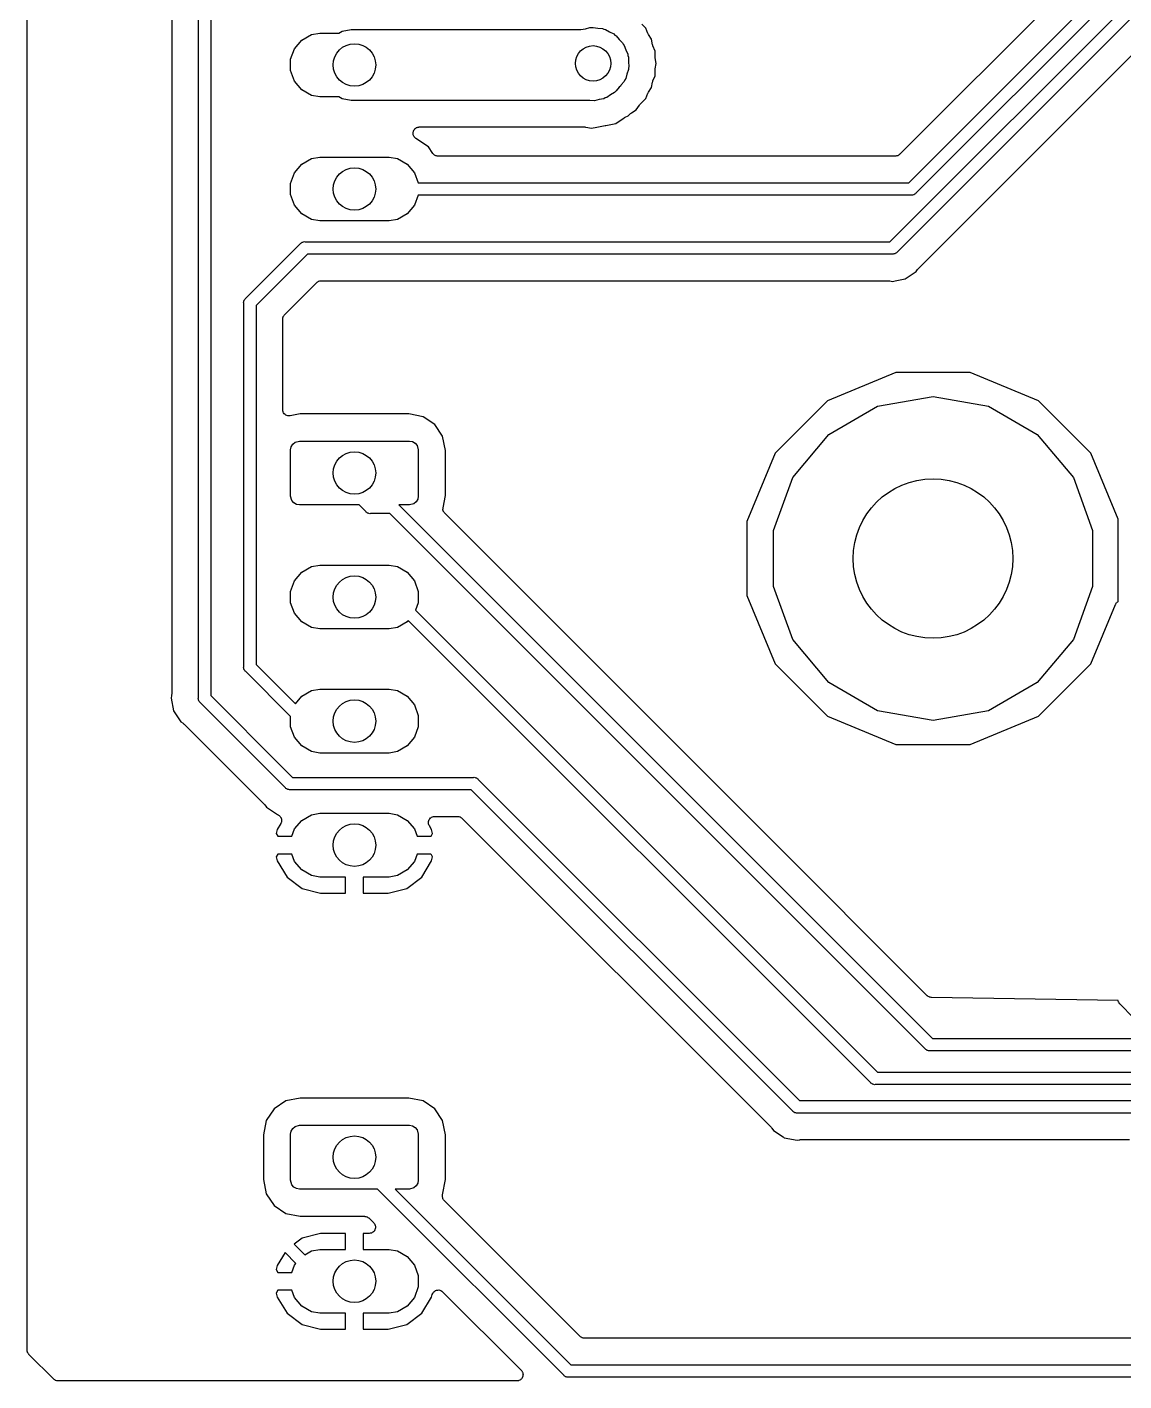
# Model space of a CAD drawing. Extents: x 82 to 161, y -171 to -33.
# Drawn here: x 82.33 to 113.27, y -171.28 to -133.09 of the extents above; entities that cross this region are included whole.
import ezdxf

# ---------------------------------------------------------------- set-up
doc = ezdxf.new("R2010")
doc.units = 0
doc.header["$MEASUREMENT"] = 0
doc.layers.add('BLACK', color=7, linetype='CONTINUOUS')

msp = doc.modelspace()

# ---------------------------------------------------------------- linework, layer by layer
at = {"layer": 'BLACK', "linetype": 'CONTINUOUS'}
for p, q in [((82.334, -170.411), (82.334, -33.6779)), ((87.1645, -137.145), (87.1645, -128.002)), ((87.5145, -128.002), (87.5145, -151.949)), ((86.4145, -128.733), (86.4145, -137.052)), ((107.202, -137.482), (113.254, -131.43)), ((113.49, -131.689), (107.403, -137.775)), ((111.74, -131.883), (106.942, -136.681)), ((106.671, -139.144), (113.585, -132.23)), ((113.822, -132.488), (106.873, -139.437)), ((90.0796, -133.457), (90.3544, -133.298)), ((90.3544, -133.298), (90.5883, -133.257)), ((90.5883, -133.257), (91.1258, -133.257)), ((91.1258, -133.257), (91.2197, -133.203)), ((91.2197, -133.203), (91.4795, -133.157)), ((91.4795, -133.157), (97.9553, -133.157)), ((97.9553, -133.157), (98.0814, -133.135)), ((98.0814, -133.135), (98.2095, -133.1)), ((98.2095, -133.1), (98.254, -133.104)), ((98.254, -133.104), (98.298, -133.097)), ((98.298, -133.097), (98.4287, -133.12)), ((98.4287, -133.12), (98.5608, -133.131)), ((98.5608, -133.131), (98.6013, -133.15)), ((98.6013, -133.15), (98.6453, -133.158)), ((98.6453, -133.158), (98.7602, -133.224)), ((98.7602, -133.224), (98.8804, -133.28)), ((98.8804, -133.28), (98.912, -133.312)), ((99.7816, -133.121), (99.6695, -133.009)), ((99.8422, -133.267), (99.7816, -133.121)), ((99.8515, -133.282), (99.8422, -133.267)), ((99.8584, -133.297), (99.8515, -133.282)), ((99.9465, -133.429), (99.8584, -133.297)), ((107.474, -139.896), (114.291, -133.079)), ((89.8756, -133.7), (90.0796, -133.457)), ((98.912, -133.312), (98.9507, -133.334)), ((98.9507, -133.334), (99.036, -133.436)), ((99.036, -133.436), (99.1298, -133.53)), ((99.1298, -133.53), (99.1487, -133.57)), ((99.1487, -133.57), (99.1774, -133.604)), ((99.1774, -133.604), (99.2228, -133.729)), ((99.9774, -133.585), (99.9465, -133.429)), ((99.9836, -133.601), (99.9774, -133.585)), ((99.9873, -133.617), (99.9836, -133.601)), ((100.048, -133.764), (99.9873, -133.617)), ((89.767, -133.998), (89.8756, -133.7)), ((89.767, -134.316), (89.767, -133.998)), ((99.2228, -133.729), (99.2788, -133.849)), ((99.2788, -133.849), (99.2827, -133.894)), ((99.2827, -133.894), (99.298, -133.936)), ((99.298, -133.936), (99.298, -134.068)), ((99.298, -134.068), (99.3096, -134.2)), ((100.048, -133.922), (100.048, -133.764)), ((100.051, -133.939), (100.048, -133.922)), ((100.051, -133.957), (100.051, -133.939)), ((100.082, -134.112), (100.051, -133.957)), ((89.8756, -134.614), (89.767, -134.316)), ((99.2526, -134.413), (99.2183, -134.541)), ((99.298, -134.288), (99.2526, -134.413)), ((99.3096, -134.2), (99.298, -134.244)), ((99.298, -134.244), (99.298, -134.288)), ((100.048, -134.302), (100.051, -134.285)), ((100.048, -134.46), (100.048, -134.302)), ((100.051, -134.267), (100.082, -134.112)), ((100.051, -134.285), (100.051, -134.267)), ((90.0796, -134.857), (89.8756, -134.614)), ((99.036, -134.788), (98.9507, -134.89)), ((99.067, -134.757), (99.036, -134.788)), ((99.0921, -134.721), (99.067, -134.757)), ((99.1774, -134.62), (99.0921, -134.721)), ((99.1927, -134.578), (99.1774, -134.62)), ((99.2183, -134.541), (99.1927, -134.578)), ((99.8584, -134.927), (99.9465, -134.795)), ((99.9465, -134.795), (99.9774, -134.639)), ((99.9774, -134.639), (99.9836, -134.623)), ((99.9836, -134.623), (99.9873, -134.607)), ((99.9873, -134.607), (100.048, -134.46)), ((90.3544, -135.016), (90.0796, -134.857)), ((90.5883, -135.057), (90.3544, -135.016)), ((91.1258, -135.057), (90.5883, -135.057)), ((91.2197, -135.111), (91.1258, -135.057)), ((91.4795, -135.157), (91.2197, -135.111)), ((98.2094, -135.157), (91.4795, -135.157)), ((98.3415, -135.169), (98.2094, -135.157)), ((98.4696, -135.134), (98.3415, -135.169)), ((98.6003, -135.111), (98.4696, -135.134)), ((98.639, -135.089), (98.6003, -135.111)), ((98.6821, -135.077), (98.639, -135.089)), ((98.7908, -135.001), (98.6821, -135.077)), ((98.9057, -134.935), (98.7908, -135.001)), ((98.9367, -134.898), (98.9057, -134.935)), ((98.9507, -134.89), (98.9367, -134.898)), ((99.6245, -135.26), (99.7816, -135.103)), ((99.7816, -135.103), (99.8422, -134.957)), ((99.8422, -134.957), (99.8515, -134.942)), ((99.8515, -134.942), (99.8584, -134.927)), ((99.2017, -135.632), (99.2893, -135.596)), ((99.2893, -135.596), (99.3564, -135.528)), ((99.3564, -135.528), (99.3705, -135.519)), ((99.3705, -135.519), (99.3829, -135.507)), ((99.3829, -135.507), (99.5147, -135.419)), ((99.5147, -135.419), (99.6027, -135.287)), ((99.6027, -135.287), (99.6146, -135.274)), ((99.6146, -135.274), (99.6245, -135.26)), ((93.2432, -135.994), (93.2567, -135.978)), ((93.2567, -135.978), (93.2683, -135.961)), ((93.2683, -135.961), (93.2761, -135.955)), ((93.2761, -135.955), (93.2823, -135.948)), ((93.2823, -135.948), (93.3004, -135.937)), ((93.3004, -135.937), (93.3174, -135.925)), ((93.3174, -135.925), (93.3266, -135.922)), ((93.3266, -135.922), (93.3349, -135.918)), ((93.3349, -135.918), (93.3556, -135.914)), ((93.3556, -135.914), (93.3757, -135.908)), ((93.3757, -135.908), (93.3853, -135.909)), ((93.3853, -135.909), (93.3948, -135.907)), ((93.3948, -135.907), (98.0634, -135.907)), ((98.0634, -135.907), (98.0804, -135.91)), ((98.0804, -135.91), (98.0976, -135.91)), ((98.0976, -135.91), (98.253, -135.941)), ((98.253, -135.941), (98.4084, -135.91)), ((98.4084, -135.91), (98.6347, -135.865)), ((98.4084, -135.91), (98.4084, -135.91)), ((98.6347, -135.865), (98.6467, -135.865)), ((98.6467, -135.865), (98.6579, -135.861)), ((98.6579, -135.861), (98.9358, -135.805)), ((98.9358, -135.805), (99.1714, -135.648)), ((99.1714, -135.648), (99.1871, -135.641)), ((99.1871, -135.641), (99.2017, -135.632)), ((93.2201, -136.071), (93.2224, -136.061)), ((93.2224, -136.091), (93.2201, -136.071)), ((93.2224, -136.052), (93.2296, -136.032)), ((93.2224, -136.061), (93.2224, -136.052)), ((93.2224, -136.112), (93.2224, -136.091)), ((93.2257, -136.121), (93.2224, -136.112)), ((93.2267, -136.131), (93.2257, -136.121)), ((93.236, -136.15), (93.2267, -136.131)), ((93.2296, -136.032), (93.2346, -136.012)), ((93.2346, -136.012), (93.2399, -136.004)), ((93.2432, -136.169), (93.236, -136.15)), ((93.2399, -136.004), (93.2432, -135.994)), ((93.2494, -136.177), (93.2432, -136.169)), ((93.2536, -136.185), (93.2494, -136.177)), ((93.2688, -136.2), (93.2536, -136.185)), ((93.2823, -136.216), (93.2688, -136.2)), ((93.2906, -136.221), (93.2823, -136.216)), ((93.2975, -136.228), (93.2906, -136.221)), ((93.6566, -136.467), (93.2975, -136.228)), ((93.7814, -136.654), (93.6566, -136.467)), ((93.7985, -136.672), (93.7814, -136.654)), ((93.8144, -136.691), (93.7985, -136.672)), ((93.8194, -136.694), (93.8144, -136.691)), ((93.8234, -136.698), (93.8194, -136.694)), ((93.8456, -136.709), (93.8234, -136.698)), ((93.8671, -136.721), (93.8456, -136.709)), ((93.8728, -136.722), (93.8671, -136.721)), ((93.8779, -136.725), (93.8728, -136.722)), ((93.9025, -136.728), (93.8779, -136.725)), ((93.9269, -136.732), (93.9025, -136.728)), ((106.818, -136.732), (93.9269, -136.732)), ((106.826, -136.731), (106.818, -136.732)), ((106.834, -136.731), (106.826, -136.731)), ((106.856, -136.725), (106.834, -136.731)), ((106.878, -136.721), (106.856, -136.725)), ((106.885, -136.718), (106.878, -136.721)), ((106.892, -136.716), (106.885, -136.718)), ((106.911, -136.702), (106.892, -136.716)), ((106.931, -136.691), (106.911, -136.702)), ((106.936, -136.685), (106.931, -136.691)), ((106.942, -136.681), (106.936, -136.685)), ((86.4145, -137.052), (86.4145, -137.052)), ((86.4145, -137.052), (86.4145, -151.913)), ((89.8756, -137.2), (90.0796, -136.957)), ((90.0796, -136.957), (90.3544, -136.798)), ((90.3544, -136.798), (90.5883, -136.757)), ((90.5883, -136.757), (92.5457, -136.757)), ((92.5457, -136.757), (92.7796, -136.798)), ((92.7796, -136.798), (93.0544, -136.957)), ((93.0544, -136.957), (93.2584, -137.2)), ((87.1645, -152.014), (87.1645, -137.145)), ((87.1645, -137.145), (87.1645, -137.145)), ((89.767, -137.498), (89.8756, -137.2)), ((89.767, -137.816), (89.767, -137.498)), ((93.2584, -137.2), (93.3611, -137.482)), ((93.3611, -137.482), (107.202, -137.482)), ((89.8756, -138.114), (89.767, -137.816)), ((93.3611, -137.832), (93.2584, -138.114)), ((107.266, -137.832), (93.3611, -137.832)), ((107.29, -137.834), (107.266, -137.832)), ((107.312, -137.828), (107.29, -137.834)), ((107.335, -137.824), (107.312, -137.828)), ((107.342, -137.82), (107.335, -137.824)), ((107.349, -137.818), (107.342, -137.82)), ((107.368, -137.805), (107.349, -137.818)), ((107.388, -137.793), (107.368, -137.805)), ((107.403, -137.775), (107.388, -137.793)), ((90.0796, -138.357), (89.8756, -138.114)), ((93.2584, -138.114), (93.0544, -138.357)), ((90.3544, -138.516), (90.0796, -138.357)), ((90.5883, -138.557), (90.3544, -138.516)), ((92.5457, -138.557), (90.5883, -138.557)), ((92.7796, -138.516), (92.5457, -138.557)), ((93.0544, -138.357), (92.7796, -138.516)), ((88.5006, -140.741), (90.0409, -139.201)), ((90.0409, -139.201), (90.0558, -139.183)), ((90.0558, -139.183), (90.0759, -139.171)), ((90.0759, -139.171), (90.0949, -139.158)), ((90.0949, -139.158), (90.1025, -139.156)), ((90.1025, -139.156), (90.1092, -139.152)), ((90.1092, -139.152), (90.1321, -139.148)), ((90.1321, -139.148), (90.1545, -139.142)), ((90.1545, -139.142), (90.1776, -139.144)), ((90.1776, -139.144), (106.671, -139.144)), ((90.2425, -139.494), (88.794, -140.942)), ((106.736, -139.494), (90.2425, -139.494)), ((106.759, -139.496), (106.736, -139.494)), ((106.781, -139.49), (106.759, -139.496)), ((106.804, -139.486), (106.781, -139.49)), ((106.811, -139.482), (106.804, -139.486)), ((106.819, -139.48), (106.811, -139.482)), ((106.838, -139.467), (106.819, -139.48)), ((106.858, -139.455), (106.838, -139.467)), ((106.873, -139.437), (106.858, -139.455)), ((107.104, -140.19), (107.41, -139.986)), ((107.41, -139.986), (107.452, -139.923)), ((107.452, -139.923), (107.464, -139.911)), ((107.464, -139.911), (107.474, -139.896)), ((89.5952, -141.202), (90.5019, -140.295)), ((90.5019, -140.295), (90.5082, -140.291)), ((90.5082, -140.291), (90.5131, -140.285)), ((90.5131, -140.285), (90.5329, -140.274)), ((90.5329, -140.274), (90.5517, -140.26)), ((90.5517, -140.26), (90.5591, -140.258)), ((90.5591, -140.258), (90.5658, -140.255)), ((90.5658, -140.255), (90.5883, -140.251)), ((90.5883, -140.251), (90.6104, -140.245)), ((90.6104, -140.245), (90.6181, -140.245)), ((90.6181, -140.245), (90.6256, -140.244)), ((90.6256, -140.244), (106.635, -140.244)), ((106.635, -140.244), (106.652, -140.247)), ((106.652, -140.247), (106.669, -140.247)), ((106.669, -140.247), (106.744, -140.262)), ((106.744, -140.262), (106.818, -140.247)), ((106.818, -140.247), (107.104, -140.19)), ((88.442, -140.855), (88.448, -140.832)), ((88.444, -140.878), (88.442, -140.855)), ((88.444, -151.136), (88.444, -140.878)), ((88.448, -140.832), (88.452, -140.809)), ((88.452, -140.809), (88.4559, -140.802)), ((88.4559, -140.802), (88.4579, -140.795)), ((88.4579, -140.795), (88.4713, -140.776)), ((88.4713, -140.776), (88.4829, -140.756)), ((88.4829, -140.756), (88.5006, -140.741)), ((88.794, -140.942), (88.794, -151.072)), ((89.544, -141.326), (89.5453, -141.318)), ((89.544, -143.885), (89.544, -141.326)), ((89.5447, -141.31), (89.5506, -141.288)), ((89.5453, -141.318), (89.5447, -141.31)), ((89.5506, -141.288), (89.5545, -141.266)), ((89.5545, -141.266), (89.5584, -141.259)), ((89.5584, -141.259), (89.5604, -141.252)), ((89.5604, -141.252), (89.5735, -141.233)), ((89.5735, -141.233), (89.5849, -141.213)), ((89.5849, -141.213), (89.5908, -141.208)), ((89.5908, -141.208), (89.5952, -141.202)), ((106.842, -142.832), (104.913, -143.631)), ((108.931, -142.832), (106.842, -142.832)), ((110.86, -143.631), (108.931, -142.832)), ((106.324, -143.788), (107.886, -143.513)), ((107.886, -143.513), (109.449, -143.788)), ((89.5443, -143.887), (89.544, -143.885)), ((89.544, -143.889), (89.5443, -143.887)), ((89.5496, -143.917), (89.544, -143.889)), ((89.5545, -143.945), (89.5496, -143.917)), ((89.5555, -143.947), (89.5545, -143.945)), ((89.5559, -143.949), (89.5555, -143.947)), ((89.5707, -143.973), (89.5559, -143.949)), ((89.5849, -143.998), (89.5707, -143.973)), ((89.5864, -143.999), (89.5849, -143.998)), ((89.5874, -144.001), (89.5864, -143.999)), ((89.6096, -144.018), (89.5874, -144.001)), ((90.0342, -144.001), (89.7531, -144.057)), ((93.0998, -144.001), (90.0342, -144.001)), ((93.5053, -144.082), (93.0998, -144.001)), ((104.913, -143.631), (103.436, -145.108)), ((104.949, -144.582), (106.324, -143.788)), ((109.449, -143.788), (110.824, -144.582)), ((112.337, -145.108), (110.86, -143.631)), ((89.6315, -144.037), (89.6096, -144.018)), ((89.6333, -144.037), (89.6315, -144.037)), ((89.6348, -144.039), (89.6333, -144.037)), ((89.6618, -144.048), (89.6348, -144.039)), ((89.6886, -144.057), (89.6618, -144.048)), ((89.6905, -144.057), (89.6886, -144.057)), ((89.6924, -144.058), (89.6905, -144.057)), ((89.7209, -144.057), (89.6924, -144.058)), ((89.7494, -144.057), (89.7209, -144.057)), ((89.7512, -144.057), (89.7494, -144.057)), ((89.7531, -144.057), (89.7512, -144.057)), ((93.8345, -144.302), (93.5053, -144.082)), ((94.0545, -144.631), (93.8345, -144.302)), ((94.1351, -145.036), (94.0545, -144.631)), ((103.929, -145.797), (104.949, -144.582)), ((110.824, -144.582), (111.844, -145.797)), ((89.767, -145.019), (89.7821, -144.933)), ((89.767, -146.319), (89.767, -145.019)), ((89.7821, -144.933), (89.8255, -144.858)), ((89.8255, -144.858), (89.892, -144.802)), ((89.892, -144.802), (90.017, -144.769)), ((90.017, -144.769), (93.117, -144.769)), ((93.117, -144.769), (93.2025, -144.784)), ((93.2025, -144.784), (93.2777, -144.827)), ((93.2777, -144.827), (93.3335, -144.894)), ((93.3335, -144.894), (93.367, -145.019)), ((93.367, -145.019), (93.367, -146.319)), ((94.1351, -146.302), (94.1351, -145.036)), ((103.436, -145.108), (102.636, -147.038)), ((113.109, -146.971), (112.337, -145.108)), ((103.386, -147.289), (103.929, -145.797)), ((111.844, -145.797), (112.386, -147.289)), ((89.8005, -146.444), (89.767, -146.319)), ((89.8563, -146.511), (89.8005, -146.444)), ((89.9315, -146.554), (89.8563, -146.511)), ((90.017, -146.569), (89.9315, -146.554)), ((91.6965, -146.569), (90.017, -146.569)), ((91.8856, -146.758), (91.6965, -146.569)), ((93.117, -146.569), (92.8165, -146.569)), ((92.8165, -146.569), (107.87, -161.623)), ((93.242, -146.536), (93.117, -146.569)), ((93.3085, -146.48), (93.242, -146.536)), ((93.3519, -146.405), (93.3085, -146.48)), ((93.367, -146.319), (93.3519, -146.405)), ((94.0635, -146.697), (94.0657, -146.673)), ((94.0657, -146.673), (94.0662, -146.648)), ((94.0662, -146.648), (94.1351, -146.302)), ((91.9005, -146.776), (91.8856, -146.758)), ((91.9206, -146.787), (91.9005, -146.776)), ((91.9396, -146.801), (91.9206, -146.787)), ((91.9472, -146.803), (91.9396, -146.801)), ((91.9539, -146.807), (91.9472, -146.803)), ((91.9768, -146.811), (91.9539, -146.807)), ((91.9992, -146.817), (91.9768, -146.811)), ((92.0223, -146.815), (91.9992, -146.817)), ((92.5672, -146.815), (92.0223, -146.815)), ((107.669, -161.916), (92.5672, -146.815)), ((94.065, -146.703), (94.0635, -146.697)), ((94.0649, -146.709), (94.065, -146.703)), ((94.0729, -146.732), (94.0649, -146.709)), ((94.0793, -146.756), (94.0729, -146.732)), ((94.0826, -146.761), (94.0793, -146.756)), ((94.0844, -146.766), (94.0826, -146.761)), ((94.0999, -146.786), (94.0844, -146.766)), ((94.1141, -146.806), (94.0999, -146.786)), ((103.072, -155.764), (94.1141, -146.806)), ((102.636, -147.038), (102.636, -149.126)), ((113.109, -149.293), (113.109, -146.971)), ((103.386, -148.875), (103.386, -147.289)), ((112.386, -147.289), (112.386, -148.875)), ((89.8756, -148.712), (90.0796, -148.469)), ((90.0796, -148.469), (90.3544, -148.31)), ((90.3544, -148.31), (90.5883, -148.269)), ((90.5883, -148.269), (92.5457, -148.269)), ((92.5457, -148.269), (92.7796, -148.31)), ((92.7796, -148.31), (93.0544, -148.469)), ((93.0544, -148.469), (93.2584, -148.712)), ((89.767, -149.01), (89.8756, -148.712)), ((93.2584, -148.712), (93.367, -149.01)), ((103.929, -150.367), (103.386, -148.875)), ((112.386, -148.875), (111.844, -150.367)), ((89.767, -149.328), (89.767, -149.01)), ((89.8756, -149.626), (89.767, -149.328)), ((93.367, -149.328), (93.2891, -149.542)), ((93.367, -149.01), (93.367, -149.328)), ((102.636, -149.126), (103.436, -151.056)), ((113.041, -149.36), (113.054, -149.344)), ((113.054, -149.344), (113.065, -149.326)), ((113.065, -149.326), (113.073, -149.32)), ((113.073, -149.32), (113.079, -149.313)), ((113.079, -149.313), (113.097, -149.302)), ((113.097, -149.302), (113.109, -149.293)), ((90.0796, -149.869), (89.8756, -149.626)), ((93.2891, -149.542), (106.323, -162.576)), ((112.337, -151.056), (113.032, -149.378)), ((113.032, -149.378), (113.038, -149.369)), ((113.038, -149.369), (113.041, -149.36)), ((90.3544, -150.028), (90.0796, -149.869)), ((90.5883, -150.069), (90.3544, -150.028)), ((92.5457, -150.069), (90.5883, -150.069)), ((92.7796, -150.028), (92.5457, -150.069)), ((93.0544, -149.869), (92.7796, -150.028)), ((93.0851, -149.833), (93.0544, -149.869)), ((106.121, -162.869), (93.0851, -149.833)), ((104.949, -151.582), (103.929, -150.367)), ((111.844, -150.367), (110.824, -151.582)), ((88.442, -151.159), (88.444, -151.136)), ((88.448, -151.182), (88.442, -151.159)), ((88.452, -151.205), (88.448, -151.182)), ((88.4559, -151.212), (88.452, -151.205)), ((88.4579, -151.219), (88.4559, -151.212)), ((88.4713, -151.238), (88.4579, -151.219)), ((88.4829, -151.258), (88.4713, -151.238)), ((88.5006, -151.273), (88.4829, -151.258)), ((88.794, -151.072), (89.9025, -152.18)), ((103.436, -151.056), (104.913, -152.533)), ((110.86, -152.533), (112.337, -151.056)), ((89.767, -152.539), (88.5006, -151.273)), ((106.324, -152.376), (104.949, -151.582)), ((110.824, -151.582), (109.449, -152.376)), ((86.4111, -151.947), (86.3964, -152.021)), ((86.3964, -152.021), (86.4682, -152.382)), ((86.4115, -151.93), (86.4111, -151.947)), ((86.4145, -151.913), (86.4115, -151.93)), ((87.1625, -152.037), (87.1645, -152.014)), ((87.5145, -151.949), (89.5426, -153.977)), ((89.9025, -152.18), (90.0796, -151.969)), ((90.0796, -151.969), (90.3544, -151.81)), ((90.3544, -151.81), (90.5883, -151.769)), ((90.5883, -151.769), (92.5457, -151.769)), ((92.5457, -151.769), (92.7796, -151.81)), ((92.7796, -151.81), (93.0544, -151.969)), ((93.0544, -151.969), (93.2584, -152.212)), ((86.4682, -152.382), (86.6726, -152.688)), ((87.1685, -152.059), (87.1625, -152.037)), ((87.1725, -152.082), (87.1685, -152.059)), ((87.1764, -152.089), (87.1725, -152.082)), ((87.1785, -152.096), (87.1764, -152.089)), ((87.1918, -152.115), (87.1785, -152.096)), ((87.2034, -152.135), (87.1918, -152.115)), ((87.2212, -152.15), (87.2034, -152.135)), ((89.2951, -154.224), (87.2212, -152.15)), ((93.2584, -152.212), (93.367, -152.51)), ((107.886, -152.651), (106.324, -152.376)), ((109.449, -152.376), (107.886, -152.651)), ((86.6726, -152.688), (86.7355, -152.73)), ((86.7355, -152.73), (86.7479, -152.742)), ((86.7479, -152.742), (86.762, -152.752)), ((86.762, -152.752), (88.8305, -154.82)), ((89.767, -152.828), (89.767, -152.539)), ((93.367, -152.51), (93.367, -152.828)), ((104.913, -152.533), (106.842, -153.332)), ((108.931, -153.332), (110.86, -152.533)), ((89.8756, -153.126), (89.767, -152.828)), ((90.0796, -153.369), (89.8756, -153.126)), ((93.2584, -153.126), (93.0544, -153.369)), ((93.367, -152.828), (93.2584, -153.126)), ((90.3544, -153.528), (90.0796, -153.369)), ((90.5883, -153.569), (90.3544, -153.528)), ((92.7796, -153.528), (92.5457, -153.569)), ((93.0544, -153.369), (92.7796, -153.528)), ((106.842, -153.332), (108.931, -153.332)), ((92.5457, -153.569), (90.5883, -153.569)), ((89.442, -154.371), (89.2951, -154.224)), ((89.2951, -154.224), (89.2951, -154.224)), ((89.5426, -153.977), (89.5426, -153.977)), ((89.5426, -153.977), (89.7015, -154.136)), ((89.7015, -154.136), (89.8228, -154.257)), ((89.8228, -154.257), (94.9244, -154.257)), ((94.9244, -154.257), (94.9475, -154.255)), ((94.9475, -154.255), (94.9699, -154.261)), ((94.9699, -154.261), (94.9928, -154.265)), ((94.9928, -154.265), (94.9995, -154.269)), ((94.9995, -154.269), (95.0071, -154.271)), ((95.0071, -154.271), (95.0261, -154.284)), ((95.0261, -154.284), (95.0462, -154.296)), ((95.0462, -154.296), (95.0611, -154.314)), ((95.0611, -154.314), (104.123, -163.376)), ((89.6212, -154.55), (89.442, -154.371)), ((89.6361, -154.568), (89.6212, -154.55)), ((89.6562, -154.58), (89.6361, -154.568)), ((89.6752, -154.593), (89.6562, -154.58)), ((89.6828, -154.595), (89.6752, -154.593)), ((89.6895, -154.599), (89.6828, -154.595)), ((89.7124, -154.603), (89.6895, -154.599)), ((89.7348, -154.609), (89.7124, -154.603)), ((89.7579, -154.607), (89.7348, -154.609)), ((94.8595, -154.607), (89.7579, -154.607)), ((103.921, -163.669), (94.8595, -154.607)), ((88.8305, -154.82), (88.8305, -154.82)), ((88.8305, -154.82), (89.0196, -155.009)), ((89.0196, -155.009), (89.0295, -155.024)), ((89.0295, -155.024), (89.0414, -155.036)), ((89.0414, -155.036), (89.0834, -155.099)), ((89.0834, -155.099), (89.3949, -155.307)), ((89.3949, -155.307), (89.4016, -155.308)), ((89.4016, -155.308), (89.4151, -155.316)), ((89.4151, -155.316), (89.4298, -155.322)), ((89.4298, -155.322), (89.441, -155.332)), ((89.441, -155.332), (89.4537, -155.34)), ((89.4537, -155.34), (89.4636, -155.352)), ((89.4636, -155.352), (89.4755, -155.362)), ((89.4755, -155.362), (89.4826, -155.375)), ((89.4826, -155.375), (89.492, -155.387)), ((89.492, -155.387), (89.4971, -155.402)), ((89.4971, -155.402), (89.5047, -155.415)), ((89.5047, -155.415), (89.507, -155.43)), ((89.507, -155.43), (89.5118, -155.444)), ((89.5118, -155.444), (89.5116, -155.46)), ((89.5116, -155.46), (89.514, -155.476)), ((90.0796, -155.469), (90.3544, -155.31)), ((90.3544, -155.31), (90.5883, -155.269)), ((90.5883, -155.269), (92.5457, -155.269)), ((92.5457, -155.269), (92.7796, -155.31)), ((92.7796, -155.31), (93.0544, -155.469)), ((93.6687, -155.474), (93.6781, -155.447)), ((93.6781, -155.447), (93.679, -155.446)), ((93.679, -155.446), (93.6795, -155.445)), ((93.6795, -155.445), (93.6982, -155.422)), ((93.6982, -155.422), (93.7164, -155.4)), ((93.7164, -155.4), (93.7177, -155.399)), ((93.7177, -155.399), (93.7186, -155.398)), ((93.7186, -155.398), (93.7437, -155.383)), ((93.7437, -155.383), (93.7686, -155.369)), ((93.7686, -155.369), (93.77, -155.368)), ((93.77, -155.368), (93.7712, -155.368)), ((93.7712, -155.368), (93.7998, -155.363)), ((93.7998, -155.363), (93.8282, -155.357)), ((93.8282, -155.357), (93.8297, -155.357)), ((93.8297, -155.357), (93.8311, -155.357)), ((93.8311, -155.357), (94.4764, -155.357)), ((94.4764, -155.357), (94.4839, -155.358)), ((94.4839, -155.358), (94.4916, -155.358)), ((94.4916, -155.358), (94.5137, -155.364)), ((94.5137, -155.364), (94.5362, -155.368)), ((94.5362, -155.368), (94.5429, -155.371)), ((94.5429, -155.371), (94.5503, -155.373)), ((94.5503, -155.373), (94.5691, -155.387)), ((94.5691, -155.387), (94.5889, -155.398)), ((94.5889, -155.398), (94.5938, -155.404)), ((94.5938, -155.404), (94.6001, -155.408)), ((94.6001, -155.408), (103.32, -164.128)), ((89.3919, -155.724), (89.3614, -155.836)), ((89.3614, -155.836), (89.4055, -155.919)), ((89.4891, -155.562), (89.3919, -155.724)), ((89.4944, -155.548), (89.4891, -155.562)), ((89.5021, -155.535), (89.4944, -155.548)), ((89.5052, -155.52), (89.5021, -155.535)), ((89.5109, -155.505), (89.5052, -155.52)), ((89.5111, -155.49), (89.5109, -155.505)), ((89.514, -155.476), (89.5111, -155.49)), ((89.8002, -155.919), (89.8756, -155.712)), ((89.8756, -155.712), (90.0796, -155.469)), ((93.0544, -155.469), (93.2584, -155.712)), ((93.2584, -155.712), (93.3338, -155.919)), ((93.6583, -155.504), (93.6587, -155.503)), ((93.6587, -155.533), (93.6583, -155.504)), ((93.6587, -155.502), (93.6687, -155.474)), ((93.6587, -155.503), (93.6587, -155.502)), ((93.6587, -155.562), (93.6587, -155.533)), ((93.6592, -155.564), (93.6587, -155.562)), ((93.6593, -155.565), (93.6592, -155.564)), ((93.6696, -155.592), (93.6593, -155.565)), ((93.6795, -155.619), (93.6696, -155.592)), ((93.6805, -155.621), (93.6795, -155.619)), ((93.681, -155.622), (93.6805, -155.621)), ((93.7421, -155.724), (93.681, -155.622)), ((93.7285, -155.919), (93.7726, -155.836)), ((93.7726, -155.836), (93.7421, -155.724)), ((107.724, -160.416), (103.072, -155.764)), ((89.4055, -155.919), (89.8002, -155.919)), ((93.3338, -155.919), (93.7285, -155.919)), ((89.4055, -156.419), (89.3614, -156.502)), ((89.3614, -156.502), (89.3919, -156.614)), ((89.8002, -156.419), (89.4055, -156.419)), ((89.8756, -156.626), (89.8002, -156.419)), ((93.3338, -156.419), (93.2584, -156.626)), ((93.7195, -156.419), (93.3338, -156.419)), ((93.7386, -156.438), (93.7195, -156.419)), ((93.7726, -156.502), (93.7386, -156.438)), ((93.7421, -156.614), (93.7726, -156.502)), ((89.3919, -156.614), (89.6678, -157.074)), ((90.0796, -156.869), (89.8756, -156.626)), ((90.3544, -157.028), (90.0796, -156.869)), ((93.0544, -156.869), (92.7796, -157.028)), ((93.2584, -156.626), (93.0544, -156.869)), ((93.4662, -157.074), (93.7421, -156.614)), ((89.6678, -157.074), (90.0904, -157.388)), ((90.5883, -157.069), (90.3544, -157.028)), ((91.317, -157.069), (90.5883, -157.069)), ((91.317, -157.519), (91.317, -157.069)), ((92.5457, -157.069), (91.817, -157.069)), ((91.817, -157.069), (91.817, -157.519)), ((92.7796, -157.028), (92.5457, -157.069)), ((93.0436, -157.388), (93.4662, -157.074)), ((90.0904, -157.388), (90.6136, -157.519)), ((90.6136, -157.519), (91.317, -157.519)), ((91.817, -157.519), (92.5204, -157.519)), ((92.5204, -157.519), (93.0436, -157.388)), ((107.729, -160.419), (107.724, -160.416)), ((107.733, -160.424), (107.729, -160.419)), ((107.754, -160.437), (107.733, -160.424)), ((107.774, -160.451), (107.754, -160.437)), ((107.78, -160.452), (107.774, -160.451)), ((107.785, -160.455), (107.78, -160.452)), ((107.809, -160.46), (107.785, -160.455)), ((107.832, -160.466), (107.809, -160.46)), ((107.838, -160.466), (107.832, -160.466)), ((107.845, -160.467), (107.838, -160.466)), ((113.11, -160.556), (107.845, -160.467)), ((113.113, -160.566), (113.11, -160.556)), ((113.117, -160.589), (113.113, -160.566)), ((113.121, -160.596), (113.117, -160.589)), ((113.123, -160.603), (113.121, -160.596)), ((113.136, -160.622), (113.123, -160.603)), ((113.148, -160.642), (113.136, -160.622)), ((113.166, -160.657), (113.148, -160.642)), ((113.536, -161.027), (113.166, -160.657)), ((107.684, -161.934), (107.669, -161.916)), ((107.704, -161.946), (107.684, -161.934)), ((107.723, -161.959), (107.704, -161.946)), ((107.87, -161.623), (123.435, -161.623)), ((107.73, -161.961), (107.723, -161.959)), ((107.737, -161.965), (107.73, -161.961)), ((107.76, -161.969), (107.737, -161.965)), ((107.783, -161.975), (107.76, -161.969)), ((107.806, -161.973), (107.783, -161.975)), ((123.5, -161.973), (107.806, -161.973)), ((106.323, -162.576), (123.614, -162.576)), ((106.136, -162.887), (106.121, -162.869)), ((106.156, -162.898), (106.136, -162.887)), ((106.175, -162.912), (106.156, -162.898)), ((106.183, -162.914), (106.175, -162.912)), ((106.19, -162.917), (106.183, -162.914)), ((106.213, -162.922), (106.19, -162.917)), ((106.235, -162.928), (106.213, -162.922)), ((106.258, -162.925), (106.235, -162.928)), ((123.679, -162.925), (106.258, -162.925)), ((89.6287, -163.386), (89.2995, -163.606)), ((90.0342, -163.305), (89.6287, -163.386)), ((93.0998, -163.305), (90.0342, -163.305)), ((93.5053, -163.386), (93.0998, -163.305)), ((93.8345, -163.606), (93.5053, -163.386)), ((104.123, -163.376), (123.945, -163.376)), ((89.2995, -163.606), (89.0795, -163.935)), ((94.0545, -163.935), (93.8345, -163.606)), ((103.936, -163.687), (103.921, -163.669)), ((103.956, -163.698), (103.936, -163.687)), ((103.975, -163.712), (103.956, -163.698)), ((103.983, -163.714), (103.975, -163.712)), ((103.99, -163.717), (103.983, -163.714)), ((104.013, -163.722), (103.99, -163.717)), ((104.035, -163.728), (104.013, -163.722)), ((104.058, -163.726), (104.035, -163.728)), ((124.01, -163.726), (104.058, -163.726)), ((89.0795, -163.935), (88.9989, -164.34)), ((89.767, -164.323), (89.7821, -164.237)), ((89.7821, -164.237), (89.8255, -164.162)), ((89.8255, -164.162), (89.892, -164.106)), ((89.892, -164.106), (90.017, -164.073)), ((90.017, -164.073), (93.117, -164.073)), ((93.117, -164.073), (93.2025, -164.088)), ((93.2025, -164.088), (93.2777, -164.131)), ((93.2777, -164.131), (93.3335, -164.198)), ((93.3335, -164.198), (93.367, -164.323)), ((94.1351, -164.34), (94.0545, -163.935)), ((103.32, -164.128), (103.33, -164.142)), ((103.33, -164.142), (103.342, -164.154)), ((103.342, -164.154), (103.384, -164.217)), ((103.384, -164.217), (103.659, -164.402)), ((88.9989, -164.34), (88.9989, -165.606)), ((89.767, -165.623), (89.767, -164.323)), ((93.367, -164.323), (93.367, -165.623)), ((94.1351, -165.606), (94.1351, -164.34)), ((103.659, -164.402), (103.659, -164.402)), ((103.659, -164.402), (103.69, -164.422)), ((103.69, -164.422), (104.051, -164.494)), ((104.051, -164.494), (104.125, -164.479)), ((104.125, -164.479), (104.142, -164.478)), ((104.142, -164.478), (104.159, -164.476)), ((104.159, -164.476), (113.43, -164.476)), ((88.9989, -165.606), (89.0795, -166.011)), ((89.8005, -165.748), (89.767, -165.623)), ((89.8563, -165.815), (89.8005, -165.748)), ((93.3519, -165.709), (93.3085, -165.784)), ((93.367, -165.623), (93.3519, -165.709)), ((94.0493, -166.037), (94.1351, -165.606)), ((89.0795, -166.011), (89.2995, -166.34)), ((89.9315, -165.858), (89.8563, -165.815)), ((90.017, -165.873), (89.9315, -165.858)), ((92.2195, -165.873), (90.017, -165.873)), ((92.4248, -166.078), (92.2195, -165.873)), ((97.4704, -171.124), (92.4248, -166.078)), ((92.4248, -166.078), (92.4248, -166.078)), ((93.117, -165.873), (92.7145, -165.873)), ((92.7145, -165.873), (97.672, -170.831)), ((93.242, -165.84), (93.117, -165.873)), ((93.3085, -165.784), (93.242, -165.84)), ((94.0466, -166.087), (94.0488, -166.062)), ((94.0481, -166.092), (94.0466, -166.087)), ((94.048, -166.098), (94.0481, -166.092)), ((94.0559, -166.121), (94.048, -166.098)), ((94.0488, -166.062), (94.0493, -166.037)), ((94.0623, -166.145), (94.0559, -166.121)), ((94.0657, -166.15), (94.0623, -166.145)), ((94.0675, -166.155), (94.0657, -166.15)), ((94.083, -166.175), (94.0675, -166.155)), ((89.2995, -166.34), (89.6287, -166.56)), ((94.0972, -166.195), (94.083, -166.175)), ((97.9314, -170.029), (94.0972, -166.195)), ((89.6287, -166.56), (90.0342, -166.641)), ((90.0342, -166.641), (91.8545, -166.641)), ((91.8545, -166.641), (91.8621, -166.642)), ((91.8621, -166.642), (91.8697, -166.642)), ((91.8697, -166.642), (91.8918, -166.648)), ((91.8918, -166.648), (91.9143, -166.652)), ((91.9143, -166.652), (91.921, -166.656)), ((91.921, -166.656), (91.9284, -166.658)), ((91.9284, -166.658), (91.9472, -166.671)), ((91.9472, -166.671), (91.967, -166.682)), ((91.967, -166.682), (91.9719, -166.688)), ((91.9719, -166.688), (91.9782, -166.692)), ((91.9782, -166.692), (92.1101, -166.824)), ((92.1101, -166.824), (92.1232, -166.843)), ((92.1232, -166.843), (92.1379, -166.861)), ((92.1379, -166.861), (92.1406, -166.868)), ((92.1406, -166.868), (92.145, -166.874)), ((92.145, -166.874), (92.1509, -166.896)), ((92.1509, -166.896), (92.1587, -166.918)), ((92.1587, -166.918), (92.1587, -166.925)), ((90.0904, -167.254), (89.8637, -167.422)), ((90.6136, -167.123), (90.0904, -167.254)), ((91.317, -167.123), (90.6136, -167.123)), ((91.317, -167.573), (91.317, -167.123)), ((91.9864, -167.123), (91.817, -167.123)), ((91.817, -167.123), (91.817, -167.573)), ((92.0089, -167.119), (91.9864, -167.123)), ((92.0317, -167.117), (92.0089, -167.119)), ((92.0386, -167.114), (92.0317, -167.117)), ((92.0462, -167.112), (92.0386, -167.114)), ((92.066, -167.101), (92.0462, -167.112)), ((92.0867, -167.091), (92.066, -167.101)), ((92.0922, -167.086), (92.0867, -167.091)), ((92.0989, -167.082), (92.0922, -167.086)), ((92.1136, -167.065), (92.0989, -167.082)), ((92.1297, -167.048), (92.1136, -167.065)), ((92.133, -167.041), (92.1297, -167.048)), ((92.1379, -167.035), (92.133, -167.041)), ((92.1457, -167.014), (92.1379, -167.035)), ((92.1554, -166.993), (92.1457, -167.014)), ((92.1561, -166.986), (92.1554, -166.993)), ((92.1587, -166.978), (92.1561, -166.986)), ((92.1587, -166.925), (92.1607, -166.933)), ((92.1607, -166.933), (92.1587, -166.956)), ((92.1587, -166.956), (92.1587, -166.978)), ((89.6102, -167.664), (89.3919, -168.028)), ((89.9153, -167.969), (89.6102, -167.664)), ((89.8637, -167.422), (90.1651, -167.724)), ((90.1651, -167.724), (90.3544, -167.614)), ((90.3544, -167.614), (90.5883, -167.573)), ((90.5883, -167.573), (91.317, -167.573)), ((91.817, -167.573), (92.5457, -167.573)), ((92.5457, -167.573), (92.7796, -167.614)), ((92.7796, -167.614), (93.0544, -167.773)), ((89.3919, -168.028), (89.3614, -168.14)), ((89.8002, -168.223), (89.8756, -168.016)), ((89.8756, -168.016), (89.9153, -167.969)), ((93.0544, -167.773), (93.2584, -168.016)), ((93.2584, -168.016), (93.367, -168.314)), ((89.3614, -168.14), (89.4055, -168.223)), ((89.4055, -168.223), (89.8002, -168.223)), ((93.367, -168.314), (93.367, -168.632)), ((89.4055, -168.723), (89.3614, -168.806)), ((89.3614, -168.806), (89.3919, -168.918)), ((89.8002, -168.723), (89.4055, -168.723)), ((89.8756, -168.93), (89.8002, -168.723)), ((93.367, -168.632), (93.2584, -168.93)), ((93.7617, -168.846), (93.7746, -168.819)), ((93.7746, -168.819), (93.7872, -168.792)), ((93.7872, -168.792), (93.7875, -168.792)), ((93.7875, -168.792), (93.7876, -168.791)), ((93.7876, -168.791), (93.809, -168.77)), ((93.809, -168.77), (93.8302, -168.749)), ((93.8302, -168.749), (93.8305, -168.749)), ((93.8305, -168.749), (93.8308, -168.748)), ((93.8308, -168.748), (93.8581, -168.736)), ((93.8581, -168.736), (93.8853, -168.723)), ((93.8853, -168.723), (93.8856, -168.723)), ((93.8856, -168.723), (93.886, -168.723)), ((93.886, -168.723), (93.9159, -168.72)), ((93.9159, -168.72), (93.9458, -168.718)), ((93.9458, -168.718), (93.9462, -168.718)), ((93.9462, -168.718), (93.9466, -168.718)), ((93.9466, -168.718), (93.9754, -168.726)), ((93.9754, -168.726), (94.0045, -168.734)), ((94.0045, -168.734), (94.0048, -168.734)), ((94.0048, -168.734), (94.0052, -168.734)), ((94.0052, -168.734), (94.0295, -168.751)), ((94.0295, -168.751), (94.0543, -168.768)), ((94.0543, -168.768), (96.2721, -170.986)), ((89.3919, -168.918), (89.6678, -169.378)), ((90.0796, -169.173), (89.8756, -168.93)), ((90.3544, -169.332), (90.0796, -169.173)), ((93.0544, -169.173), (92.7796, -169.332)), ((93.2584, -168.93), (93.0544, -169.173)), ((93.4662, -169.378), (93.7421, -168.918)), ((93.7421, -168.918), (93.7617, -168.846)), ((89.6678, -169.378), (90.0904, -169.692)), ((90.5883, -169.373), (90.3544, -169.332)), ((91.317, -169.373), (90.5883, -169.373)), ((91.317, -169.823), (91.317, -169.373)), ((92.5457, -169.373), (91.817, -169.373)), ((91.817, -169.373), (91.817, -169.823)), ((92.7796, -169.332), (92.5457, -169.373)), ((93.0436, -169.692), (93.4662, -169.378)), ((90.0904, -169.692), (90.6136, -169.823)), ((90.6136, -169.823), (91.317, -169.823)), ((91.817, -169.823), (92.5204, -169.823)), ((92.5204, -169.823), (93.0436, -169.692)), ((97.9377, -170.034), (97.9314, -170.029)), ((97.9426, -170.04), (97.9377, -170.034)), ((97.9625, -170.051), (97.9426, -170.04)), ((97.9812, -170.064), (97.9625, -170.051)), ((97.9886, -170.066), (97.9812, -170.064)), ((97.9953, -170.07), (97.9886, -170.066)), ((98.0178, -170.074), (97.9953, -170.07)), ((98.0399, -170.08), (98.0178, -170.074)), ((98.0476, -170.079), (98.0399, -170.08)), ((98.0551, -170.081), (98.0476, -170.079)), ((113.995, -170.081), (98.0551, -170.081)), ((82.3353, -170.419), (82.334, -170.411)), ((82.3347, -170.426), (82.3353, -170.419)), ((82.3406, -170.448), (82.3347, -170.426)), ((82.3446, -170.471), (82.3406, -170.448)), ((82.3484, -170.478), (82.3446, -170.471)), ((82.3504, -170.485), (82.3484, -170.478)), ((82.3635, -170.504), (82.3504, -170.485)), ((82.3749, -170.524), (82.3635, -170.504)), ((82.3808, -170.529), (82.3749, -170.524)), ((82.3853, -170.535), (82.3808, -170.529)), ((83.0841, -171.234), (82.3853, -170.535)), ((96.2721, -170.986), (96.2852, -171.005)), ((96.2852, -171.005), (96.2999, -171.022)), ((96.2999, -171.022), (96.3026, -171.03)), ((96.3026, -171.03), (96.307, -171.036)), ((96.307, -171.036), (96.3129, -171.058)), ((96.3129, -171.058), (96.3207, -171.08)), ((96.3207, -171.08), (96.3207, -171.087)), ((96.3207, -171.087), (96.3227, -171.095)), ((96.3227, -171.095), (96.3207, -171.118)), ((96.3207, -171.118), (96.3207, -171.14)), ((97.672, -170.831), (125.848, -170.831)), ((83.0904, -171.238), (83.0841, -171.234)), ((83.0954, -171.244), (83.0904, -171.238)), ((83.1152, -171.255), (83.0954, -171.244)), ((83.1339, -171.269), (83.1152, -171.255)), ((83.1413, -171.271), (83.1339, -171.269)), ((83.148, -171.274), (83.1413, -171.271)), ((83.1705, -171.278), (83.148, -171.274)), ((83.1926, -171.284), (83.1705, -171.278)), ((83.2003, -171.284), (83.1926, -171.284)), ((83.2079, -171.285), (83.2003, -171.284)), ((96.1484, -171.285), (83.2079, -171.285)), ((96.1709, -171.281), (96.1484, -171.285)), ((96.1937, -171.279), (96.1709, -171.281)), ((96.2006, -171.276), (96.1937, -171.279)), ((96.2082, -171.274), (96.2006, -171.276)), ((96.228, -171.263), (96.2082, -171.274)), ((96.2487, -171.253), (96.228, -171.263)), ((96.2542, -171.248), (96.2487, -171.253)), ((96.2609, -171.244), (96.2542, -171.248)), ((96.2756, -171.227), (96.2609, -171.244)), ((96.2917, -171.21), (96.2756, -171.227)), ((96.295, -171.203), (96.2917, -171.21)), ((96.2999, -171.197), (96.295, -171.203)), ((96.3077, -171.176), (96.2999, -171.197)), ((96.3174, -171.155), (96.3077, -171.176)), ((96.3181, -171.148), (96.3174, -171.155)), ((96.3207, -171.14), (96.3181, -171.148)), ((97.4853, -171.142), (97.4704, -171.124)), ((97.5054, -171.153), (97.4853, -171.142)), ((97.5244, -171.167), (97.5054, -171.153)), ((97.532, -171.169), (97.5244, -171.167)), ((97.5387, -171.172), (97.532, -171.169)), ((97.5616, -171.177), (97.5387, -171.172)), ((97.584, -171.183), (97.5616, -171.177)), ((97.6071, -171.18), (97.584, -171.183)), ((125.913, -171.18), (97.6071, -171.18))]:
    msp.add_line(p, q, dxfattribs=at)
at = {"layer": 'BLACK'}
for centre, radius in [((91.567, -134.157), 0.6), ((98.298, -134.112), 0.5), ((91.567, -137.657), 0.6), ((91.567, -145.669), 0.6), ((107.886, -148.082), 2.25), ((91.567, -149.169), 0.6), ((91.567, -152.669), 0.6), ((91.567, -156.169), 0.6), ((91.567, -164.973), 0.6), ((91.567, -168.473), 0.6)]:
    msp.add_circle(centre, radius, dxfattribs=at)

doc.saveas('drawing.dxf')
